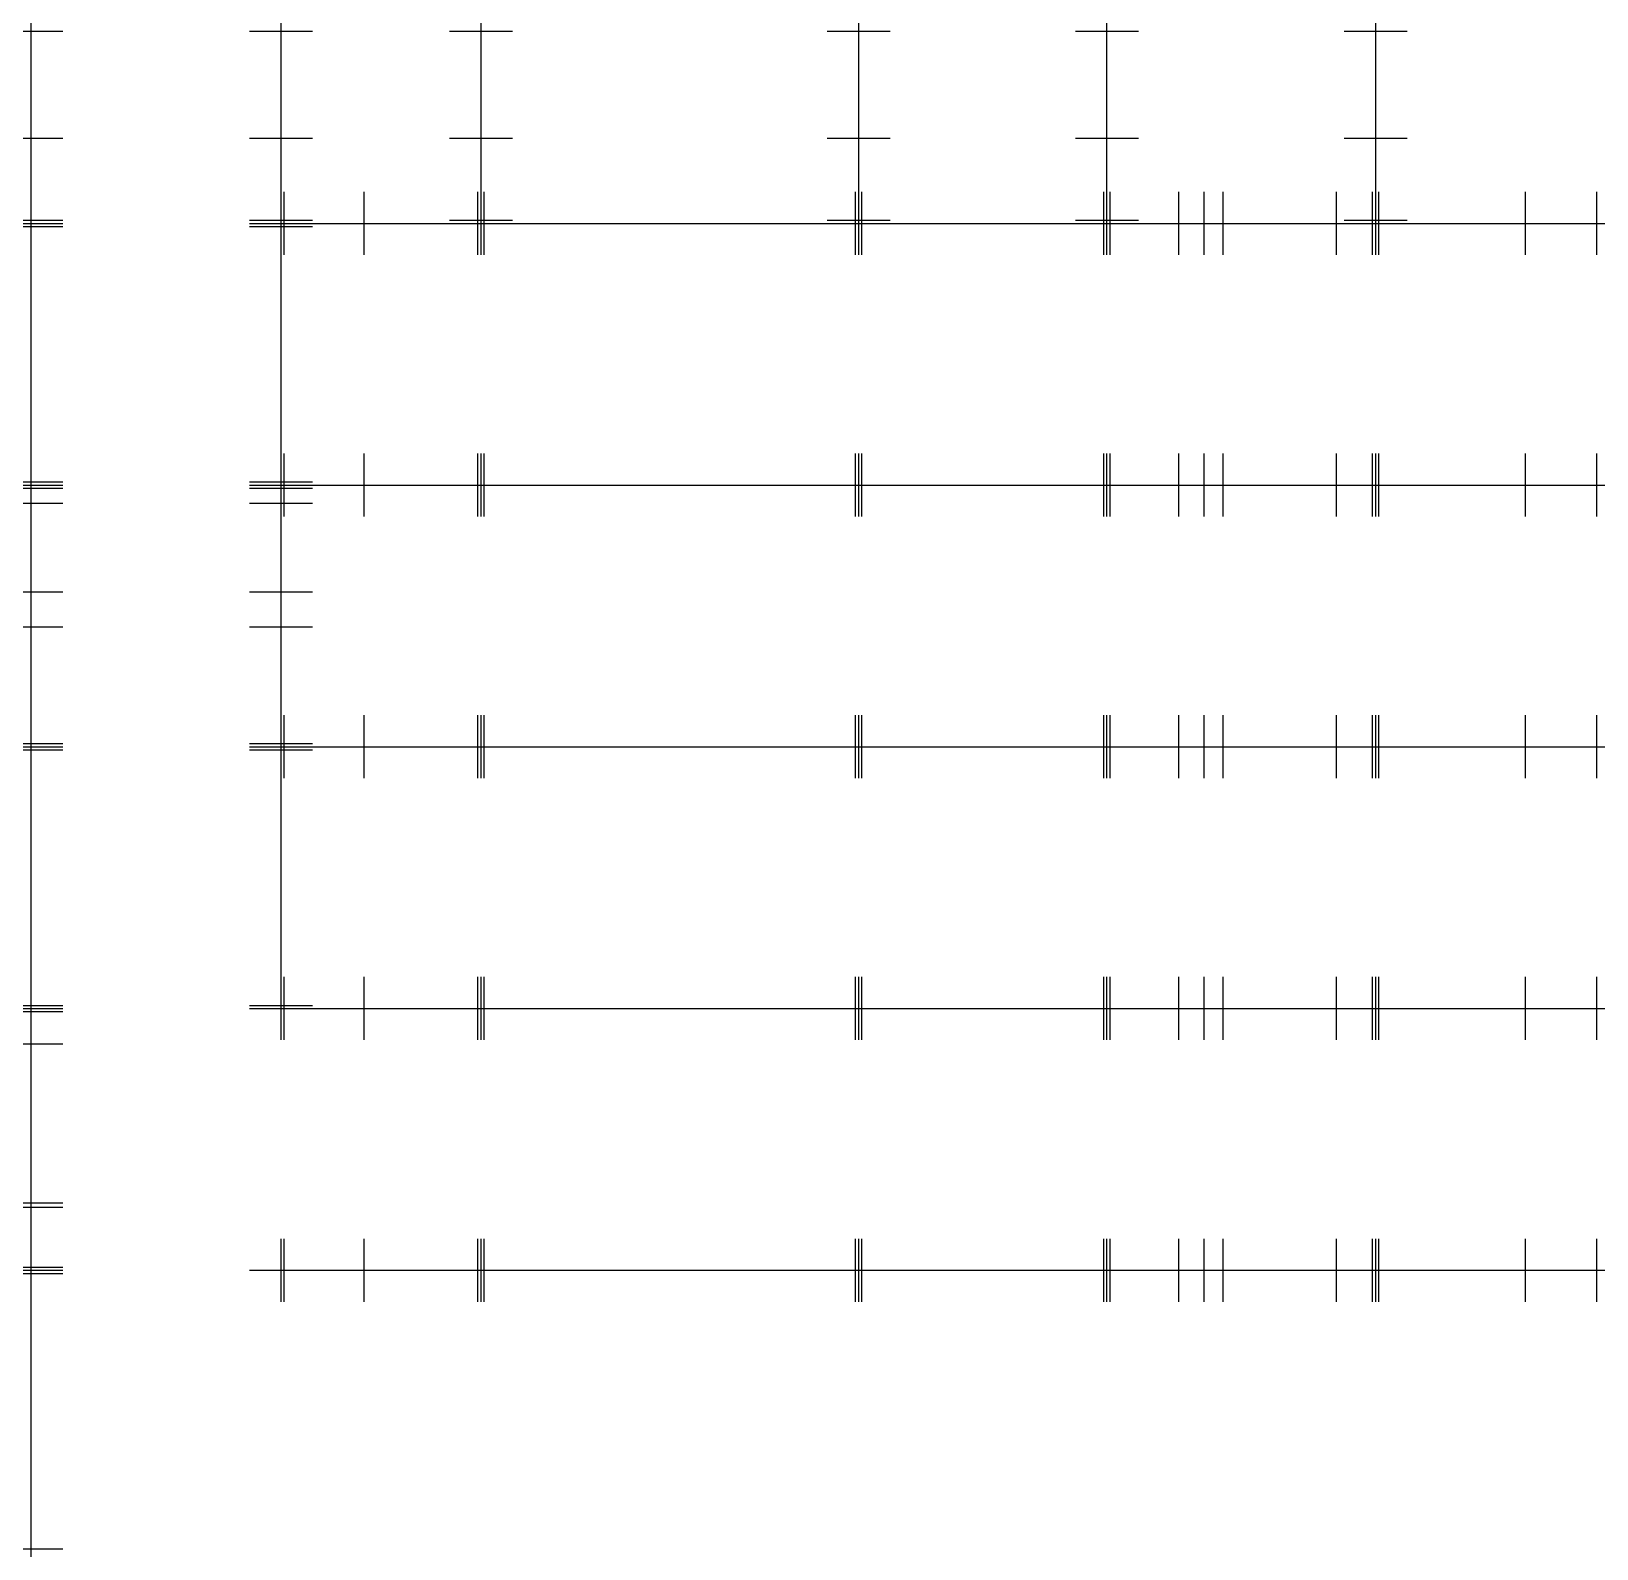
# Model space of a CAD drawing. Extents: x 6.1 to 55.8, y 0 to 48.2.
import ezdxf

# ---------------------------------------------------------------- set-up
doc = ezdxf.new("R2010")
doc.units = 0
doc.header["$MEASUREMENT"] = 0
doc.header["$PDMODE"] = 2
for name, color, linetype in [('beams_blocks', 1, 'CONTINUOUS'), ('columns_blocks', 1, 'CONTINUOUS'), ('points', 1, 'CONTINUOUS')]:
    doc.layers.add(name, color=color, linetype=linetype)

msp = doc.modelspace()

# ---------------------------------------------------------------- linework, layer by layer
at = {"layer": 'beams_blocks', "color": 0}
for p, q in [((6.096, 44.77, 4.4704), (6.096, 48.159, 4.4704)), ((14.0208, 44.77, 4.4704), (14.0208, 48.159, 4.4704)), ((20.3708, 44.77, 4.4704), (20.3708, 48.159, 4.4704)), ((32.3596, 44.77, 4.4704), (32.3596, 48.159, 4.4704)), ((40.2336, 44.77, 4.4704), (40.2336, 48.159, 4.4704)), ((48.768, 44.77, 4.4704), (48.768, 48.159, 4.4704)), ((6.096, 42.163, 4.4704), (6.096, 44.77, 4.4704)), ((14.0208, 42.163, 4.4704), (14.0208, 44.77, 4.4704)), ((20.3708, 42.163, 4.4704), (20.3708, 44.77, 4.4704)), ((32.3596, 42.163, 4.4704), (32.3596, 44.77, 4.4704)), ((40.2336, 42.163, 4.4704), (40.2336, 44.77, 4.4704)), ((48.768, 42.163, 4.4704), (48.768, 44.77, 4.4704)), ((6.096, 33.857, 4.4704), (6.096, 41.963, 4.4704)), ((14.0208, 33.857, 4.4704), (14.0208, 41.963, 4.4704)), ((14.1208, 42.063, 4.4704), (16.66, 42.063, 4.4704)), ((16.66, 42.063, 4.4704), (20.2708, 42.063, 4.4704)), ((20.4708, 42.063, 4.4704), (32.2596, 42.063, 4.4704)), ((32.4596, 42.063, 4.4704), (40.1336, 42.063, 4.4704)), ((40.3336, 42.063, 4.4704), (42.52, 42.063, 4.4704)), ((42.52, 42.063, 4.4704), (43.32, 42.063, 4.4704)), ((43.32, 42.063, 4.4704), (43.92, 42.063, 4.4704)), ((43.92, 42.063, 4.4704), (47.52, 42.063, 4.4704)), ((47.52, 42.063, 4.4704), (48.668, 42.063, 4.4704)), ((48.868, 42.063, 4.4704), (53.52, 42.063, 4.4704)), ((53.52, 42.063, 4.4704), (55.7784, 42.063, 4.4704)), ((6.096, 33.183, 4.4704), (6.096, 33.657, 4.4704)), ((14.0208, 33.183, 4.4704), (14.0208, 33.657, 4.4704)), ((14.1208, 33.757, 4.4704), (16.66, 33.757, 4.4704)), ((16.66, 33.757, 4.4704), (20.2708, 33.757, 4.4704)), ((20.4708, 33.757, 4.4704), (32.2596, 33.757, 4.4704)), ((32.4596, 33.757, 4.4704), (40.1336, 33.757, 4.4704)), ((40.3336, 33.757, 4.4704), (42.52, 33.757, 4.4704)), ((42.52, 33.757, 4.4704), (43.32, 33.757, 4.4704)), ((43.32, 33.757, 4.4704), (43.92, 33.757, 4.4704)), ((43.92, 33.757, 4.4704), (47.52, 33.757, 4.4704)), ((47.52, 33.757, 4.4704), (48.668, 33.757, 4.4704)), ((48.868, 33.757, 4.4704), (53.52, 33.757, 4.4704)), ((53.52, 33.757, 4.4704), (55.7784, 33.757, 4.4704)), ((6.096, 30.373, 4.4704), (6.096, 33.183, 4.4704)), ((14.0208, 30.373, 4.4704), (14.0208, 33.183, 4.4704)), ((6.096, 29.257, 4.4704), (6.096, 30.373, 4.4704)), ((14.0208, 29.257, 4.4704), (14.0208, 30.373, 4.4704)), ((6.096, 25.551, 4.4704), (6.096, 29.257, 4.4704)), ((14.0208, 25.551, 4.4704), (14.0208, 29.257, 4.4704)), ((6.096, 17.245, 4.4704), (6.096, 25.351, 4.4704)), ((14.0208, 17.245, 4.4704), (14.0208, 25.351, 4.4704)), ((14.1208, 25.451, 4.4704), (16.66, 25.451, 4.4704)), ((16.66, 25.451, 4.4704), (20.2708, 25.451, 4.4704)), ((20.4708, 25.451, 4.4704), (32.2596, 25.451, 4.4704)), ((32.4596, 25.451, 4.4704), (40.1336, 25.451, 4.4704)), ((40.3336, 25.451, 4.4704), (42.52, 25.451, 4.4704)), ((42.52, 25.451, 4.4704), (43.32, 25.451, 4.4704)), ((43.32, 25.451, 4.4704), (43.92, 25.451, 4.4704)), ((43.92, 25.451, 4.4704), (47.52, 25.451, 4.4704)), ((47.52, 25.451, 4.4704), (48.668, 25.451, 4.4704)), ((48.868, 25.451, 4.4704), (53.52, 25.451, 4.4704)), ((53.52, 25.451, 4.4704), (55.7784, 25.451, 4.4704)), ((6.096, 16.02, 4.4704), (6.096, 17.045, 4.4704)), ((14.1208, 17.145, 4.4704), (16.66, 17.145, 4.4704)), ((16.66, 17.145, 4.4704), (20.2708, 17.145, 4.4704)), ((20.4708, 17.145, 4.4704), (32.2596, 17.145, 4.4704)), ((32.4596, 17.145, 4.4704), (40.1336, 17.145, 4.4704)), ((40.3336, 17.145, 4.4704), (42.52, 17.145, 4.4704)), ((42.52, 17.145, 4.4704), (43.32, 17.145, 4.4704)), ((43.32, 17.145, 4.4704), (43.92, 17.145, 4.4704)), ((43.92, 17.145, 4.4704), (47.52, 17.145, 4.4704)), ((47.52, 17.145, 4.4704), (48.668, 17.145, 4.4704)), ((48.868, 17.145, 4.4704), (53.52, 17.145, 4.4704)), ((53.52, 17.145, 4.4704), (55.7784, 17.145, 4.4704)), ((6.096, 10.975, 4.4704), (6.096, 16.02, 4.4704)), ((6.096, 10.839, 4.4704), (6.096, 10.975, 4.4704)), ((6.096, 8.939, 4.4704), (6.096, 10.839, 4.4704)), ((6.096, 0, 4.4704), (6.096, 8.739, 4.4704)), ((14.1208, 8.839, 4.4704), (16.66, 8.839, 4.4704)), ((16.66, 8.839, 4.4704), (20.2708, 8.839, 4.4704)), ((20.4708, 8.839, 4.4704), (32.2596, 8.839, 4.4704)), ((32.4596, 8.839, 4.4704), (40.1336, 8.839, 4.4704)), ((40.3336, 8.839, 4.4704), (42.52, 8.839, 4.4704)), ((42.52, 8.839, 4.4704), (43.32, 8.839, 4.4704)), ((43.32, 8.839, 4.4704), (43.92, 8.839, 4.4704)), ((43.92, 8.839, 4.4704), (47.52, 8.839, 4.4704)), ((47.52, 8.839, 4.4704), (48.668, 8.839, 4.4704)), ((48.868, 8.839, 4.4704), (53.52, 8.839, 4.4704)), ((53.52, 8.839, 4.4704), (55.7784, 8.839, 4.4704))]:
    msp.add_line(p, q, dxfattribs=at)
at = {"layer": 'columns_blocks', "color": 0}
for p, q in [((6.096, 42.063, 4.4196), (6.096, 42.063, 4.4704)), ((6.096, 42.063), (6.096, 42.063, 4.4196)), ((6.096, 42.063, 4.4704), (6.096, 42.063, 4.6228)), ((14.0208, 42.063), (14.0208, 42.063, 4.4196)), ((14.0208, 42.063, 4.4704), (14.0208, 42.063, 4.6228)), ((14.0208, 42.063, 4.4196), (14.0208, 42.063, 4.4704)), ((20.3708, 42.063, 4.4704), (20.3708, 42.063, 4.6228)), ((20.3708, 42.063, 4.4196), (20.3708, 42.063, 4.4704)), ((20.3708, 42.063), (20.3708, 42.063, 4.4196)), ((32.3596, 42.063, 4.4196), (32.3596, 42.063, 4.4704)), ((32.3596, 42.063), (32.3596, 42.063, 4.4196)), ((32.3596, 42.063, 4.4704), (32.3596, 42.063, 4.6228)), ((40.2336, 42.063, 4.4196), (40.2336, 42.063, 4.4704)), ((40.2336, 42.063), (40.2336, 42.063, 4.4196)), ((40.2336, 42.063, 4.4704), (40.2336, 42.063, 4.6228)), ((48.768, 42.063), (48.768, 42.063, 4.4196)), ((48.768, 42.063, 4.4704), (48.768, 42.063, 4.6228)), ((48.768, 42.063, 4.4196), (48.768, 42.063, 4.4704)), ((6.096, 33.757, 4.4196), (6.096, 33.757, 4.4704)), ((6.096, 33.757), (6.096, 33.757, 4.4196)), ((6.096, 33.757, 4.4704), (6.096, 33.757, 4.6228)), ((14.0208, 33.757), (14.0208, 33.757, 4.4196)), ((14.0208, 33.757, 4.4704), (14.0208, 33.757, 4.6228)), ((14.0208, 33.757, 4.4196), (14.0208, 33.757, 4.4704)), ((20.3708, 33.757, 4.4704), (20.3708, 33.757, 4.6228)), ((20.3708, 33.757, 4.4196), (20.3708, 33.757, 4.4704)), ((20.3708, 33.757), (20.3708, 33.757, 4.4196)), ((32.3596, 33.757, 4.4196), (32.3596, 33.757, 4.4704)), ((32.3596, 33.757), (32.3596, 33.757, 4.4196)), ((32.3596, 33.757, 4.4704), (32.3596, 33.757, 4.6228)), ((40.2336, 33.757, 4.4196), (40.2336, 33.757, 4.4704)), ((40.2336, 33.757), (40.2336, 33.757, 4.4196)), ((40.2336, 33.757, 4.4704), (40.2336, 33.757, 4.6228)), ((48.768, 33.757), (48.768, 33.757, 4.4196)), ((48.768, 33.757, 4.4704), (48.768, 33.757, 4.6228)), ((48.768, 33.757, 4.4196), (48.768, 33.757, 4.4704)), ((6.096, 25.451, 4.4196), (6.096, 25.451, 4.4704)), ((6.096, 25.451), (6.096, 25.451, 4.4196)), ((6.096, 25.451, 4.4704), (6.096, 25.451, 4.6228)), ((14.0208, 25.451), (14.0208, 25.451, 4.4196)), ((14.0208, 25.451, 4.4704), (14.0208, 25.451, 4.6228)), ((14.0208, 25.451, 4.4196), (14.0208, 25.451, 4.4704)), ((20.3708, 25.451, 4.4704), (20.3708, 25.451, 4.6228)), ((20.3708, 25.451, 4.4196), (20.3708, 25.451, 4.4704)), ((20.3708, 25.451), (20.3708, 25.451, 4.4196)), ((32.3596, 25.451, 4.4704), (32.3596, 25.451, 4.6228)), ((32.3596, 25.451, 4.4196), (32.3596, 25.451, 4.4704)), ((32.3596, 25.451), (32.3596, 25.451, 4.4196)), ((40.2336, 25.451, 4.4196), (40.2336, 25.451, 4.4704)), ((40.2336, 25.451), (40.2336, 25.451, 4.4196)), ((40.2336, 25.451, 4.4704), (40.2336, 25.451, 4.6228)), ((48.768, 25.451), (48.768, 25.451, 4.4196)), ((48.768, 25.451, 4.4704), (48.768, 25.451, 4.6228)), ((48.768, 25.451, 4.4196), (48.768, 25.451, 4.4704)), ((6.096, 17.145, 4.4196), (6.096, 17.145, 4.4704)), ((6.096, 17.145), (6.096, 17.145, 4.4196)), ((6.096, 17.145, 4.4704), (6.096, 17.145, 4.6228)), ((14.0208, 17.145), (14.0208, 17.145, 4.4196)), ((14.0208, 17.145, 4.4704), (14.0208, 17.145, 4.6228)), ((14.0208, 17.145, 4.4196), (14.0208, 17.145, 4.4704)), ((20.3708, 17.145, 4.4704), (20.3708, 17.145, 4.6228)), ((20.3708, 17.145, 4.4196), (20.3708, 17.145, 4.4704)), ((20.3708, 17.145), (20.3708, 17.145, 4.4196)), ((32.3596, 17.145, 4.4704), (32.3596, 17.145, 4.6228)), ((32.3596, 17.145, 4.4196), (32.3596, 17.145, 4.4704)), ((32.3596, 17.145), (32.3596, 17.145, 4.4196)), ((40.2336, 17.145, 4.4196), (40.2336, 17.145, 4.4704)), ((40.2336, 17.145), (40.2336, 17.145, 4.4196)), ((40.2336, 17.145, 4.4704), (40.2336, 17.145, 4.6228)), ((48.768, 17.145), (48.768, 17.145, 4.4196)), ((48.768, 17.145, 4.4704), (48.768, 17.145, 4.6228)), ((48.768, 17.145, 4.4196), (48.768, 17.145, 4.4704)), ((6.096, 8.839), (6.096, 8.839, 4.4196)), ((6.096, 8.839, 4.4704), (6.096, 8.839, 4.6228)), ((6.096, 8.839, 4.4196), (6.096, 8.839, 4.4704)), ((14.0208, 8.839, 4.4196), (14.0208, 8.839, 4.4704)), ((14.0208, 8.839), (14.0208, 8.839, 4.4196)), ((14.0208, 8.839, 4.4704), (14.0208, 8.839, 4.6228)), ((20.3708, 8.839), (20.3708, 8.839, 4.4196)), ((20.3708, 8.839, 4.4704), (20.3708, 8.839, 4.6228)), ((20.3708, 8.839, 4.4196), (20.3708, 8.839, 4.4704)), ((32.3596, 8.839), (32.3596, 8.839, 4.4196)), ((32.3596, 8.839, 4.4704), (32.3596, 8.839, 4.6228)), ((32.3596, 8.839, 4.4196), (32.3596, 8.839, 4.4704)), ((40.2336, 8.839), (40.2336, 8.839, 4.4196)), ((40.2336, 8.839, 4.4704), (40.2336, 8.839, 4.6228)), ((40.2336, 8.839, 4.4196), (40.2336, 8.839, 4.4704)), ((48.768, 8.839, 4.4196), (48.768, 8.839, 4.4704)), ((48.768, 8.839), (48.768, 8.839, 4.4196)), ((48.768, 8.839, 4.4704), (48.768, 8.839, 4.6228))]:
    msp.add_line(p, q, dxfattribs=at)
at = {"layer": 'points', "color": 0}
for p in [(6.096, 48.159, 4.4704), (14.0208, 48.159, 4.4704), (20.3708, 48.159, 4.4704), (32.3596, 48.159, 4.4704), (40.2336, 48.159, 4.4704), (48.768, 48.159, 4.4704), (6.096, 44.77, 4.4704), (14.0208, 44.77, 4.4704), (20.3708, 44.77, 4.4704), (32.3596, 44.77, 4.4704), (40.2336, 44.77, 4.4704), (48.768, 44.77, 4.4704), (6.096, 42.163, 4.4704), (6.096, 42.063), (6.096, 42.063, 4.4196), (6.096, 42.063, 4.4704), (6.096, 42.063, 4.6228), (6.096, 41.963, 4.4704), (14.0208, 42.163, 4.4704), (14.0208, 42.063), (14.0208, 42.063, 4.4196), (14.0208, 42.063, 4.4704), (14.0208, 42.063, 4.6228), (14.0208, 41.963, 4.4704), (14.1208, 42.063, 4.4704), (16.66, 42.063, 4.4704), (20.2708, 42.063, 4.4704), (20.3708, 42.163, 4.4704), (20.3708, 42.063, 4.4196), (20.3708, 42.063, 4.4704), (20.3708, 42.063, 4.6228), (20.3708, 42.063), (20.4708, 42.063, 4.4704), (32.2596, 42.063, 4.4704), (32.3596, 42.163, 4.4704), (32.3596, 42.063), (32.3596, 42.063, 4.4196), (32.3596, 42.063, 4.4704), (32.3596, 42.063, 4.6228), (32.4596, 42.063, 4.4704), (40.1336, 42.063, 4.4704), (40.2336, 42.163, 4.4704), (40.2336, 42.063), (40.2336, 42.063, 4.4196), (40.2336, 42.063, 4.4704), (40.2336, 42.063, 4.6228), (40.3336, 42.063, 4.4704), (42.52, 42.063, 4.4704), (43.32, 42.063, 4.4704), (43.92, 42.063, 4.4704), (47.52, 42.063, 4.4704), (48.668, 42.063, 4.4704), (48.768, 42.163, 4.4704), (48.768, 42.063, 4.6228), (48.768, 42.063), (48.768, 42.063, 4.4196), (48.768, 42.063, 4.4704), (48.868, 42.063, 4.4704), (53.52, 42.063, 4.4704), (55.7784, 42.063, 4.4704), (6.096, 33.857, 4.4704), (14.0208, 33.857, 4.4704), (6.096, 33.757), (6.096, 33.757, 4.4196), (6.096, 33.757, 4.4704), (6.096, 33.757, 4.6228), (6.096, 33.657, 4.4704), (14.0208, 33.757), (14.0208, 33.757, 4.4196), (14.0208, 33.757, 4.4704), (14.0208, 33.757, 4.6228), (14.0208, 33.657, 4.4704), (14.1208, 33.757, 4.4704), (16.66, 33.757, 4.4704), (20.2708, 33.757, 4.4704), (20.3708, 33.757), (20.3708, 33.757, 4.4196), (20.3708, 33.757, 4.4704), (20.3708, 33.757, 4.6228), (20.4708, 33.757, 4.4704), (32.2596, 33.757, 4.4704), (32.3596, 33.757), (32.3596, 33.757, 4.4196), (32.3596, 33.757, 4.4704), (32.3596, 33.757, 4.6228), (32.4596, 33.757, 4.4704), (40.1336, 33.757, 4.4704), (40.2336, 33.757), (40.2336, 33.757, 4.4196), (40.2336, 33.757, 4.4704), (40.2336, 33.757, 4.6228), (40.3336, 33.757, 4.4704), (42.52, 33.757, 4.4704), (43.32, 33.757, 4.4704), (43.92, 33.757, 4.4704), (47.52, 33.757, 4.4704), (48.668, 33.757, 4.4704), (48.768, 33.757), (48.768, 33.757, 4.4196), (48.768, 33.757, 4.4704), (48.768, 33.757, 4.6228), (48.868, 33.757, 4.4704), (53.52, 33.757, 4.4704), (55.7784, 33.757, 4.4704), (6.096, 33.183, 4.4704), (14.0208, 33.183, 4.4704), (6.096, 30.373, 4.4704), (14.0208, 30.373, 4.4704), (6.096, 29.257, 4.4704), (14.0208, 29.257, 4.4704), (6.096, 25.551, 4.4704), (6.096, 25.451), (6.096, 25.451, 4.4196), (6.096, 25.451, 4.4704), (6.096, 25.451, 4.6228), (6.096, 25.351, 4.4704), (14.0208, 25.551, 4.4704), (14.0208, 25.451), (14.0208, 25.451, 4.4196), (14.0208, 25.451, 4.4704), (14.0208, 25.451, 4.6228), (14.0208, 25.351, 4.4704), (14.1208, 25.451, 4.4704), (16.66, 25.451, 4.4704), (20.2708, 25.451, 4.4704), (20.3708, 25.451, 4.4196), (20.3708, 25.451, 4.4704), (20.3708, 25.451, 4.6228), (20.3708, 25.451), (20.4708, 25.451, 4.4704), (32.2596, 25.451, 4.4704), (32.3596, 25.451), (32.3596, 25.451, 4.4196), (32.3596, 25.451, 4.4704), (32.3596, 25.451, 4.6228), (32.4596, 25.451, 4.4704), (40.1336, 25.451, 4.4704), (40.2336, 25.451, 4.4196), (40.2336, 25.451), (40.2336, 25.451, 4.4704), (40.2336, 25.451, 4.6228), (40.3336, 25.451, 4.4704), (42.52, 25.451, 4.4704), (43.32, 25.451, 4.4704), (43.92, 25.451, 4.4704), (47.52, 25.451, 4.4704), (48.668, 25.451, 4.4704), (48.768, 25.451), (48.768, 25.451, 4.4196), (48.768, 25.451, 4.4704), (48.768, 25.451, 4.6228), (48.868, 25.451, 4.4704), (53.52, 25.451, 4.4704), (55.7784, 25.451, 4.4704), (6.096, 17.245, 4.4704), (6.096, 17.145), (6.096, 17.145, 4.4196), (6.096, 17.145, 4.4704), (6.096, 17.145, 4.6228), (6.096, 17.045, 4.4704), (14.0208, 17.245, 4.4704), (14.0208, 17.145), (14.0208, 17.145, 4.4196), (14.0208, 17.145, 4.4704), (14.0208, 17.145, 4.6228), (14.1208, 17.145, 4.4704), (16.66, 17.145, 4.4704), (20.2708, 17.145, 4.4704), (20.3708, 17.145), (20.3708, 17.145, 4.4196), (20.3708, 17.145, 4.4704), (20.3708, 17.145, 4.6228), (20.4708, 17.145, 4.4704), (32.2596, 17.145, 4.4704), (32.3596, 17.145, 4.4704), (32.3596, 17.145, 4.6228), (32.3596, 17.145, 4.4196), (32.3596, 17.145), (32.4596, 17.145, 4.4704), (40.1336, 17.145, 4.4704), (40.2336, 17.145), (40.2336, 17.145, 4.4196), (40.2336, 17.145, 4.4704), (40.2336, 17.145, 4.6228), (40.3336, 17.145, 4.4704), (42.52, 17.145, 4.4704), (43.32, 17.145, 4.4704), (43.92, 17.145, 4.4704), (47.52, 17.145, 4.4704), (48.668, 17.145, 4.4704), (48.768, 17.145), (48.768, 17.145, 4.4196), (48.768, 17.145, 4.4704), (48.768, 17.145, 4.6228), (48.868, 17.145, 4.4704), (53.52, 17.145, 4.4704), (55.7784, 17.145, 4.4704), (6.096, 16.02, 4.4704), (6.096, 10.975, 4.4704), (6.096, 10.839, 4.4704), (6.096, 8.939, 4.4704), (6.096, 8.839), (6.096, 8.839, 4.4196), (6.096, 8.839, 4.4704), (6.096, 8.839, 4.6228), (6.096, 8.739, 4.4704), (14.0208, 8.839), (14.0208, 8.839, 4.4196), (14.0208, 8.839, 4.4704), (14.0208, 8.839, 4.6228), (14.1208, 8.839, 4.4704), (16.66, 8.839, 4.4704), (20.2708, 8.839, 4.4704), (20.3708, 8.839), (20.3708, 8.839, 4.4196), (20.3708, 8.839, 4.4704), (20.3708, 8.839, 4.6228), (20.4708, 8.839, 4.4704), (32.2596, 8.839, 4.4704), (32.3596, 8.839), (32.3596, 8.839, 4.4196), (32.3596, 8.839, 4.4704), (32.3596, 8.839, 4.6228), (32.4596, 8.839, 4.4704), (40.1336, 8.839, 4.4704), (40.2336, 8.839), (40.2336, 8.839, 4.4196), (40.2336, 8.839, 4.4704), (40.2336, 8.839, 4.6228), (40.3336, 8.839, 4.4704), (42.52, 8.839, 4.4704), (43.32, 8.839, 4.4704), (43.92, 8.839, 4.4704), (47.52, 8.839, 4.4704), (48.668, 8.839, 4.4704), (48.768, 8.839, 4.6228), (48.768, 8.839), (48.768, 8.839, 4.4196), (48.768, 8.839, 4.4704), (48.868, 8.839, 4.4704), (53.52, 8.839, 4.4704), (55.7784, 8.839, 4.4704), (6.096, 0, 4.4704)]:
    msp.add_point(p, dxfattribs=at)

doc.saveas('drawing.dxf')
